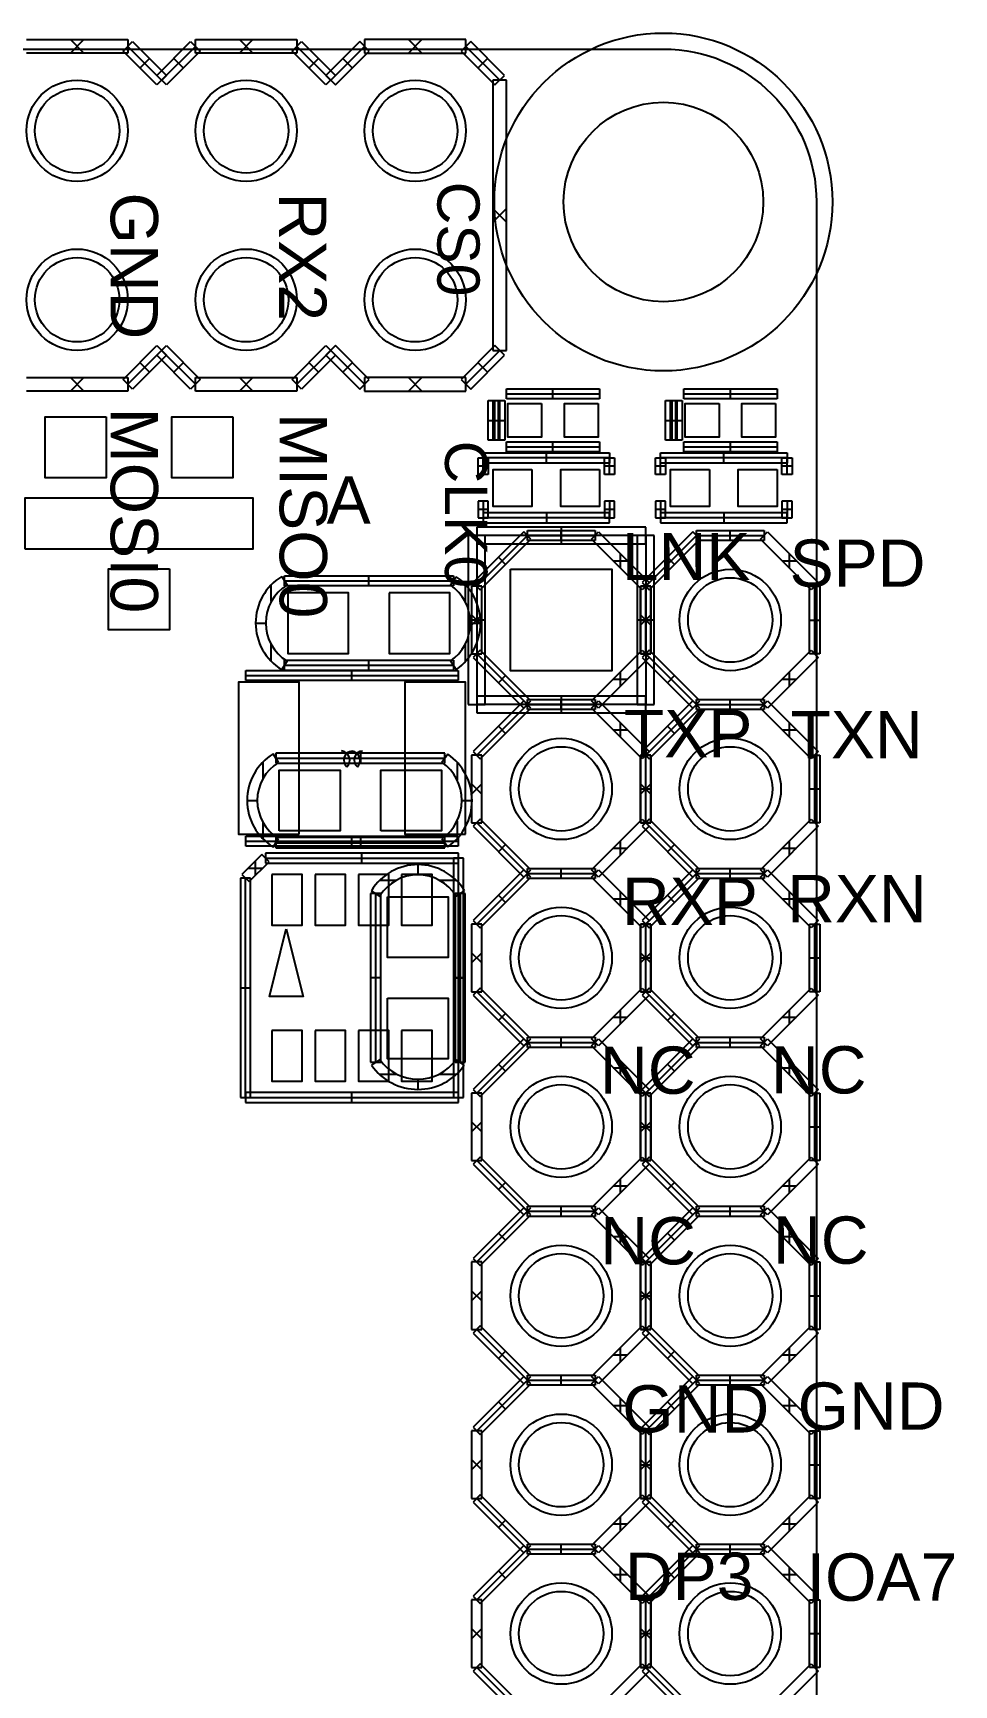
# Model space of a CAD drawing. Header units: millimetres. Extents: x -2.4 to 42.3, y -2.6 to 40.2.
# Drawn here: x 28.23 to 42.07, y 15.4 to 40.24 of the extents above; entities that cross this region are included whole.
import ezdxf

# ---------------------------------------------------------------- set-up
doc = ezdxf.new("R2010")
doc.units = ezdxf.units.MM
doc.header["$MEASUREMENT"] = 0
for name, color, linetype in [('BOT', 3, 'Continuous'), ('SILK-BOT', 6, 'Continuous'), ('SILK-TOP', 7, 'Continuous'), ('TOP', 255, 'Continuous')]:
    doc.layers.add(name, color=color, linetype=linetype)

msp = doc.modelspace()

# ---------------------------------------------------------------- linework, layer by layer
at = {"layer": 'BOT'}
for points in [[(35.403, 32.177), (36.927, 32.177), (36.927, 30.653), (35.403, 30.653), (35.403, 32.177)], [(32.055, 31.826), (32.055, 30.912), (32.969, 30.912), (32.969, 31.826), (32.055, 31.826)], [(33.579, 31.826), (33.579, 30.912), (34.493, 30.912), (34.493, 31.826), (33.579, 31.826)], [(32.227, 28.194), (32.227, 30.48), (31.313, 30.48), (31.313, 28.194), (32.227, 28.194)], [(34.727, 28.194), (34.727, 30.48), (33.813, 30.48), (33.813, 28.194), (34.727, 28.194)], [(31.816, 27.591), (31.816, 26.829), (32.274, 26.829), (32.274, 27.591), (31.816, 27.591)], [(32.466, 27.591), (32.466, 26.829), (32.924, 26.829), (32.924, 27.591), (32.466, 27.591)], [(33.116, 27.591), (33.116, 26.829), (33.574, 26.829), (33.574, 27.591), (33.116, 27.591)], [(33.766, 27.591), (33.766, 26.829), (34.224, 26.829), (34.224, 27.591), (33.766, 27.591)], [(31.816, 25.241), (31.816, 24.479), (32.274, 24.479), (32.274, 25.241), (31.816, 25.241)], [(32.466, 25.241), (32.466, 24.479), (32.924, 24.479), (32.924, 25.241), (32.466, 25.241)], [(33.116, 25.241), (33.116, 24.479), (33.574, 24.479), (33.574, 25.241), (33.116, 25.241)], [(33.766, 25.241), (33.766, 24.479), (34.224, 24.479), (34.224, 25.241), (33.766, 25.241)]]:
    msp.add_lwpolyline(points, dxfattribs=at)
for centre, radius in [((37.7, 37.7), 2.54), ((28.89, 38.77), 0.762), ((31.43, 38.77), 0.762), ((33.97, 38.77), 0.762), ((37.7, 37.7), 1.5), ((28.89, 36.23), 0.762), ((31.43, 36.23), 0.762), ((33.97, 36.23), 0.762), ((38.705, 31.415), 0.762), ((36.165, 28.875), 0.762), ((38.705, 28.875), 0.762), ((36.165, 26.335), 0.762), ((38.705, 26.335), 0.762), ((36.165, 23.795), 0.762), ((38.705, 23.795), 0.762), ((36.165, 21.255), 0.762), ((38.705, 21.255), 0.762), ((36.165, 18.715), 0.762), ((38.705, 18.715), 0.762), ((36.165, 16.175), 0.762), ((38.705, 16.175), 0.762)]:
    msp.add_circle(centre, radius, dxfattribs=at)
at = {"layer": 'SILK-BOT'}
for p, q in [((31.964, 32.069), (32.044, 31.939)), ((32.004, 32.08), (34.544, 32.08)), ((32.004, 31.928), (32.004, 32.08)), ((33.274, 31.928), (33.274, 32.08)), ((34.5, 31.942), (34.588, 32.066)), ((34.544, 32.08), (34.544, 31.928)), ((31.808, 31.692), (31.808, 31.945)), ((32.004, 32.004), (34.544, 32.004)), ((34.544, 31.928), (32.004, 31.928)), ((34.726, 31.68), (34.726, 31.946)), ((31.572, 31.369), (31.725, 31.369)), ((34.799, 31.369), (34.951, 31.369)), ((31.808, 30.793), (31.808, 31.046)), ((34.726, 30.792), (34.726, 31.058)), ((32.044, 30.799), (31.964, 30.669)), ((32.004, 30.81), (34.544, 30.81)), ((32.004, 30.658), (32.004, 30.81)), ((33.274, 30.658), (33.274, 30.81)), ((34.544, 30.81), (34.544, 30.658)), ((31.424, 30.657), (34.616, 30.657)), ((31.424, 30.507), (31.424, 30.657)), ((31.424, 30.582), (34.616, 30.582)), ((32.004, 30.734), (34.544, 30.734)), ((34.544, 30.658), (32.004, 30.658)), ((33.02, 30.507), (33.02, 30.657)), ((34.588, 30.672), (34.5, 30.796)), ((34.616, 30.657), (34.616, 30.507)), ((34.616, 30.507), (31.424, 30.507)), ((31.424, 28.167), (34.616, 28.167)), ((31.424, 28.017), (31.424, 28.167)), ((31.424, 28.092), (34.616, 28.092)), ((33.02, 28.017), (33.02, 28.167)), ((34.616, 28.167), (34.616, 28.017)), ((31.666, 27.889), (31.366, 27.589)), ((34.616, 28.017), (31.424, 28.017)), ((31.774, 27.781), (31.666, 27.889)), ((34.62, 27.911), (31.72, 27.911)), ((31.72, 27.911), (31.72, 27.759)), ((31.72, 27.835), (34.62, 27.835)), ((33.17, 27.759), (33.17, 27.911)), ((34.544, 27.835), (34.544, 24.235)), ((34.696, 27.835), (34.544, 27.835)), ((34.62, 27.759), (34.62, 27.911)), ((34.62, 24.235), (34.62, 27.835)), ((34.696, 24.235), (34.696, 27.835)), ((31.366, 27.589), (31.474, 27.481)), ((31.462, 27.685), (31.678, 27.685)), ((31.474, 27.481), (31.774, 27.781)), ((31.57, 27.577), (31.57, 27.793)), ((31.72, 27.759), (34.62, 27.759)), ((31.344, 27.535), (31.344, 24.235)), ((31.496, 27.535), (31.344, 27.535)), ((31.42, 24.235), (31.42, 27.535)), ((31.496, 24.235), (31.496, 27.535)), ((31.344, 25.885), (31.496, 25.885)), ((34.544, 26.035), (34.696, 26.035)), ((31.344, 24.235), (31.496, 24.235)), ((31.42, 24.311), (31.42, 24.159)), ((34.62, 24.311), (31.42, 24.311)), ((31.42, 24.235), (34.62, 24.235)), ((31.42, 24.159), (34.62, 24.159)), ((33.02, 24.159), (33.02, 24.311)), ((34.544, 24.235), (34.696, 24.235)), ((34.62, 24.159), (34.62, 24.311))]:
    msp.add_line(p, q, dxfattribs=at)
msp.add_lwpolyline([(32.033, 26.77), (32.287, 25.754), (31.779, 25.754), (32.033, 26.77)], dxfattribs=at)
for centre, radius, start, end in [((32.393, 31.369), 0.821, 121.5162, 238.4838), ((34.1, 31.369), 0.851, 304.977, 55.023), ((32.393, 31.369), 0.669, 121.5162, 238.4838), ((34.1, 31.369), 0.699, 304.977, 55.023), ((32.848, 29.308), 0.139, 313.3335, 84.1292), ((33.029, 29.309), 0.133, 91.6828, 230.2551), ((33.005, 29.307), 0.137, 314.6126, 81.5046), ((33.184, 29.311), 0.132, 91.654, 230.9056)]:
    msp.add_arc(centre, radius, start, end, dxfattribs=at)
at = {"layer": 'SILK-TOP'}
for p, q in [((28.128, 40.142), (29.652, 40.142)), ((28.992, 40.142), (28.788, 39.938)), ((28.992, 39.938), (28.788, 40.142)), ((29.58, 39.968), (29.724, 40.112)), ((29.652, 40.142), (29.652, 39.938)), ((30.16, 39.532), (29.652, 40.04)), ((29.724, 40.112), (30.232, 39.604)), ((30.088, 39.604), (30.596, 40.112)), ((30.668, 40.04), (30.16, 39.532)), ((30.596, 40.112), (30.74, 39.968)), ((30.668, 40.142), (32.192, 40.142)), ((30.668, 39.938), (30.668, 40.142)), ((31.532, 40.142), (31.328, 39.938)), ((31.532, 39.938), (31.328, 40.142)), ((32.12, 39.968), (32.264, 40.112)), ((32.192, 40.142), (32.192, 39.938)), ((32.7, 39.532), (32.192, 40.04)), ((32.264, 40.112), (32.772, 39.604)), ((33.136, 40.112), (32.628, 39.604)), ((32.7, 39.532), (33.208, 40.04)), ((33.28, 39.968), (33.136, 40.112)), ((34.732, 40.142), (33.208, 40.142)), ((33.208, 40.142), (33.208, 39.938)), ((33.868, 40.142), (34.072, 39.938)), ((33.868, 39.938), (34.072, 40.142)), ((34.804, 40.112), (34.66, 39.968)), ((34.732, 39.938), (34.732, 40.142)), ((34.732, 40.04), (35.24, 39.532)), ((35.312, 39.604), (34.804, 40.112)), ((29.652, 39.938), (28.128, 39.938)), ((30.088, 39.46), (29.58, 39.968)), ((29.978, 39.858), (29.834, 39.714)), ((30.74, 39.968), (30.232, 39.46)), ((30.486, 39.714), (30.342, 39.858)), ((32.192, 39.938), (30.668, 39.938)), ((32.628, 39.46), (32.12, 39.968)), ((32.518, 39.858), (32.374, 39.714)), ((32.772, 39.46), (33.28, 39.968)), ((32.882, 39.858), (33.026, 39.714)), ((33.208, 39.938), (34.732, 39.938)), ((34.66, 39.968), (35.168, 39.46)), ((34.914, 39.714), (35.058, 39.858)), ((30.232, 39.46), (30.088, 39.604)), ((30.232, 39.604), (30.088, 39.46)), ((32.628, 39.604), (32.772, 39.46)), ((32.772, 39.604), (32.628, 39.46)), ((35.138, 39.532), (35.138, 35.468)), ((35.342, 39.532), (35.138, 39.532)), ((35.168, 39.46), (35.312, 39.604)), ((35.342, 35.468), (35.342, 39.532)), ((35.138, 37.602), (35.342, 37.398)), ((35.138, 37.398), (35.342, 37.602)), ((29.58, 35.032), (30.088, 35.54)), ((30.088, 35.54), (30.232, 35.396)), ((30.088, 35.396), (30.232, 35.54)), ((30.232, 35.54), (30.74, 35.032)), ((32.12, 35.032), (32.628, 35.54)), ((32.628, 35.54), (32.772, 35.396)), ((32.772, 35.54), (32.628, 35.396)), ((33.28, 35.032), (32.772, 35.54)), ((35.168, 35.54), (34.66, 35.032)), ((35.312, 35.396), (35.168, 35.54)), ((29.652, 34.96), (30.16, 35.468)), ((30.232, 35.396), (29.724, 34.888)), ((29.834, 35.286), (29.978, 35.142)), ((30.596, 34.888), (30.088, 35.396)), ((30.16, 35.468), (30.668, 34.96)), ((30.342, 35.142), (30.486, 35.286)), ((32.192, 34.96), (32.7, 35.468)), ((32.772, 35.396), (32.264, 34.888)), ((32.374, 35.286), (32.518, 35.142)), ((32.628, 35.396), (33.136, 34.888)), ((32.7, 35.468), (33.208, 34.96)), ((32.882, 35.142), (33.026, 35.286)), ((34.732, 34.96), (35.24, 35.468)), ((34.804, 34.888), (35.312, 35.396)), ((34.914, 35.286), (35.058, 35.142)), ((35.138, 35.468), (35.342, 35.468)), ((28.128, 35.062), (29.652, 35.062)), ((28.788, 34.858), (28.992, 35.062)), ((28.788, 35.062), (28.992, 34.858)), ((29.724, 34.888), (29.58, 35.032)), ((29.652, 35.062), (29.652, 34.858)), ((30.74, 35.032), (30.596, 34.888)), ((30.668, 35.062), (32.192, 35.062)), ((30.668, 34.858), (30.668, 35.062)), ((31.328, 34.858), (31.532, 35.062)), ((31.328, 35.062), (31.532, 34.858)), ((32.264, 34.888), (32.12, 35.032)), ((32.192, 35.062), (32.192, 34.858)), ((33.136, 34.888), (33.28, 35.032)), ((33.208, 35.062), (33.208, 34.858)), ((34.732, 35.062), (33.208, 35.062)), ((33.868, 35.062), (34.072, 34.858)), ((33.868, 34.858), (34.072, 35.062)), ((34.66, 35.032), (34.804, 34.888)), ((34.732, 34.858), (34.732, 35.062)), ((29.652, 34.858), (28.128, 34.858)), ((32.192, 34.858), (30.668, 34.858)), ((33.208, 34.858), (34.732, 34.858)), ((35.341, 34.893), (36.741, 34.893)), ((35.341, 34.741), (35.341, 34.893)), ((35.341, 34.817), (36.741, 34.817)), ((36.041, 34.741), (36.041, 34.893)), ((36.741, 34.893), (36.741, 34.741)), ((38.008, 34.893), (39.408, 34.893)), ((38.008, 34.741), (38.008, 34.893)), ((38.008, 34.817), (39.408, 34.817)), ((38.708, 34.741), (38.708, 34.893)), ((39.408, 34.893), (39.408, 34.741)), ((35.065, 34.117), (35.065, 34.717)), ((35.065, 34.717), (35.217, 34.717)), ((35.141, 34.117), (35.141, 34.717)), ((35.165, 34.117), (35.165, 34.717)), ((35.165, 34.717), (35.317, 34.717)), ((35.217, 34.717), (35.217, 34.117)), ((35.241, 34.117), (35.241, 34.717)), ((35.317, 34.717), (35.317, 34.117)), ((36.741, 34.741), (35.341, 34.741)), ((37.732, 34.117), (37.732, 34.717)), ((37.732, 34.717), (37.884, 34.717)), ((37.808, 34.117), (37.808, 34.717)), ((37.832, 34.117), (37.832, 34.717)), ((37.832, 34.717), (37.984, 34.717)), ((37.884, 34.717), (37.884, 34.117)), ((37.908, 34.117), (37.908, 34.717)), ((37.984, 34.717), (37.984, 34.117)), ((39.408, 34.741), (38.008, 34.741)), ((35.065, 34.417), (35.217, 34.417)), ((35.165, 34.417), (35.317, 34.417)), ((37.732, 34.417), (37.884, 34.417)), ((37.832, 34.417), (37.984, 34.417)), ((35.217, 34.117), (35.065, 34.117)), ((35.317, 34.117), (35.165, 34.117)), ((35.341, 34.093), (36.741, 34.093)), ((35.341, 33.941), (35.341, 34.093)), ((36.041, 33.941), (36.041, 34.093)), ((36.741, 34.093), (36.741, 33.941)), ((37.884, 34.117), (37.732, 34.117)), ((37.984, 34.117), (37.832, 34.117)), ((38.008, 34.093), (39.408, 34.093)), ((38.008, 33.941), (38.008, 34.093)), ((38.708, 33.941), (38.708, 34.093)), ((39.408, 34.093), (39.408, 33.941)), ((34.915, 33.601), (34.915, 33.851)), ((34.915, 33.851), (35.067, 33.851)), ((34.991, 33.927), (36.891, 33.927)), ((34.991, 33.775), (34.991, 33.927)), ((34.991, 33.601), (34.991, 33.851)), ((36.891, 33.851), (34.991, 33.851)), ((35.067, 33.851), (35.067, 33.601)), ((35.341, 34.017), (36.741, 34.017)), ((36.741, 33.941), (35.341, 33.941)), ((35.941, 33.775), (35.941, 33.927)), ((36.815, 33.851), (36.967, 33.851)), ((36.815, 33.601), (36.815, 33.851)), ((36.891, 33.927), (36.891, 33.775)), ((36.891, 33.601), (36.891, 33.851)), ((36.967, 33.851), (36.967, 33.601)), ((37.582, 33.601), (37.582, 33.851)), ((37.582, 33.851), (37.734, 33.851)), ((37.658, 33.927), (39.558, 33.927)), ((37.658, 33.775), (37.658, 33.927)), ((37.658, 33.601), (37.658, 33.851)), ((39.558, 33.851), (37.658, 33.851)), ((37.734, 33.851), (37.734, 33.601)), ((38.008, 34.017), (39.408, 34.017)), ((39.408, 33.941), (38.008, 33.941)), ((38.608, 33.775), (38.608, 33.927)), ((39.482, 33.851), (39.634, 33.851)), ((39.482, 33.601), (39.482, 33.851)), ((39.558, 33.927), (39.558, 33.775)), ((39.558, 33.601), (39.558, 33.851)), ((39.634, 33.851), (39.634, 33.601)), ((35.067, 33.726), (34.915, 33.726)), ((35.067, 33.601), (34.915, 33.601)), ((36.891, 33.775), (34.991, 33.775)), ((36.967, 33.726), (36.815, 33.726)), ((36.967, 33.601), (36.815, 33.601)), ((37.734, 33.726), (37.582, 33.726)), ((37.734, 33.601), (37.582, 33.601)), ((39.558, 33.775), (37.658, 33.775)), ((39.634, 33.726), (39.482, 33.726)), ((39.634, 33.601), (39.482, 33.601)), ((34.915, 33.201), (34.915, 32.951)), ((35.067, 33.201), (34.915, 33.201)), ((35.067, 33.076), (34.915, 33.076)), ((34.991, 33.201), (34.991, 32.951)), ((35.067, 32.951), (35.067, 33.201)), ((36.815, 33.201), (36.815, 32.951)), ((36.967, 33.201), (36.815, 33.201)), ((36.967, 33.076), (36.815, 33.076)), ((36.891, 33.201), (36.891, 32.951)), ((36.967, 32.951), (36.967, 33.201)), ((37.582, 33.201), (37.582, 32.951)), ((37.734, 33.201), (37.582, 33.201)), ((37.734, 33.076), (37.582, 33.076)), ((37.658, 33.201), (37.658, 32.951)), ((37.734, 32.951), (37.734, 33.201)), ((39.482, 33.201), (39.482, 32.951)), ((39.634, 33.201), (39.482, 33.201)), ((39.634, 33.076), (39.482, 33.076)), ((39.558, 33.201), (39.558, 32.951)), ((39.634, 32.951), (39.634, 33.201)), ((37.435, 32.812), (34.895, 32.812)), ((34.895, 32.812), (34.895, 32.558)), ((34.915, 32.951), (35.067, 32.951)), ((34.991, 33.027), (34.991, 32.875)), ((36.891, 33.027), (34.991, 33.027)), ((36.891, 32.951), (34.991, 32.951)), ((34.991, 32.875), (36.891, 32.875)), ((35.941, 33.027), (35.941, 32.875)), ((36.165, 32.812), (36.165, 32.558)), ((36.815, 32.951), (36.967, 32.951)), ((36.891, 32.875), (36.891, 33.027)), ((37.435, 32.558), (37.435, 32.812)), ((37.582, 32.951), (37.734, 32.951)), ((37.658, 33.027), (37.658, 32.875)), ((39.558, 33.027), (37.658, 33.027)), ((39.558, 32.951), (37.658, 32.951)), ((37.658, 32.875), (39.558, 32.875)), ((38.608, 33.027), (38.608, 32.875)), ((39.482, 32.951), (39.634, 32.951)), ((39.558, 32.875), (39.558, 33.027)), ((34.768, 32.685), (34.768, 30.145)), ((35.022, 32.685), (34.768, 32.685)), ((35.603, 32.739), (34.841, 31.977)), ((34.895, 31.923), (35.657, 32.685)), ((37.435, 32.685), (34.895, 32.685)), ((34.895, 32.685), (34.895, 30.145)), ((34.895, 32.558), (37.435, 32.558)), ((34.948, 31.869), (35.71, 32.631)), ((35.022, 30.145), (35.022, 32.685)), ((35.71, 32.631), (35.603, 32.739)), ((35.657, 32.761), (36.673, 32.761)), ((35.657, 32.609), (35.657, 32.761)), ((35.657, 32.685), (36.673, 32.685)), ((36.673, 32.609), (35.657, 32.609)), ((36.165, 32.609), (36.165, 32.761)), ((36.619, 32.631), (36.726, 32.739)), ((37.381, 31.869), (36.619, 32.631)), ((36.673, 32.761), (36.673, 32.609)), ((36.726, 32.739), (37.488, 31.977)), ((37.308, 32.685), (37.308, 30.145)), ((37.562, 32.685), (37.308, 32.685)), ((38.143, 32.739), (37.381, 31.977)), ((37.435, 32.685), (37.435, 30.145)), ((37.435, 31.923), (38.197, 32.685)), ((37.488, 31.869), (38.25, 32.631)), ((37.562, 30.145), (37.562, 32.685)), ((38.25, 32.631), (38.143, 32.739)), ((38.197, 32.761), (39.213, 32.761)), ((38.197, 32.609), (38.197, 32.761)), ((38.197, 32.685), (39.213, 32.685)), ((39.213, 32.609), (38.197, 32.609)), ((38.705, 32.609), (38.705, 32.761)), ((39.159, 32.631), (39.266, 32.739)), ((39.921, 31.869), (39.159, 32.631)), ((39.213, 32.761), (39.213, 32.609)), ((39.266, 32.739), (40.028, 31.977)), ((35.329, 32.25), (35.222, 32.358)), ((36.946, 32.304), (37.161, 32.304)), ((37.054, 32.196), (37.054, 32.412)), ((37.869, 32.25), (37.762, 32.358)), ((39.486, 32.304), (39.701, 32.304)), ((39.594, 32.196), (39.594, 32.412)), ((34.818, 31.923), (34.818, 30.907)), ((34.971, 31.923), (34.818, 31.923)), ((34.841, 31.977), (34.948, 31.869)), ((34.971, 30.907), (34.971, 31.923)), ((37.358, 31.923), (37.511, 31.923)), ((37.358, 30.907), (37.358, 31.923)), ((37.358, 31.923), (37.358, 30.907)), ((37.511, 31.923), (37.358, 31.923)), ((37.488, 31.977), (37.381, 31.869)), ((37.381, 31.977), (37.488, 31.869)), ((37.435, 30.907), (37.435, 31.923)), ((37.511, 31.923), (37.511, 30.907)), ((37.511, 30.907), (37.511, 31.923)), ((39.898, 31.923), (40.051, 31.923)), ((39.898, 30.907), (39.898, 31.923)), ((40.028, 31.977), (39.921, 31.869)), ((39.975, 30.907), (39.975, 31.923)), ((40.051, 31.923), (40.051, 30.907)), ((35.022, 31.415), (34.768, 31.415)), ((34.818, 31.339), (34.971, 31.491)), ((34.971, 31.339), (34.818, 31.491)), ((37.562, 31.415), (37.308, 31.415)), ((37.358, 31.339), (37.511, 31.491)), ((37.511, 31.339), (37.358, 31.491)), ((37.358, 31.415), (37.511, 31.415)), ((39.898, 31.415), (40.051, 31.415)), ((34.818, 30.907), (34.971, 30.907)), ((34.948, 30.961), (34.841, 30.853)), ((34.841, 30.853), (35.603, 30.091)), ((35.657, 30.145), (34.895, 30.907)), ((35.71, 30.199), (34.948, 30.961)), ((36.619, 30.199), (37.381, 30.961)), ((37.488, 30.853), (36.726, 30.091)), ((37.511, 30.907), (37.358, 30.907)), ((37.358, 30.907), (37.511, 30.907)), ((37.381, 30.961), (37.488, 30.853)), ((37.488, 30.961), (37.381, 30.853)), ((37.381, 30.853), (38.143, 30.091)), ((38.197, 30.145), (37.435, 30.907)), ((38.25, 30.199), (37.488, 30.961)), ((39.159, 30.199), (39.921, 30.961)), ((40.028, 30.853), (39.266, 30.091)), ((40.051, 30.907), (39.898, 30.907)), ((39.921, 30.961), (40.028, 30.853)), ((35.222, 30.472), (35.329, 30.58)), ((37.054, 30.418), (37.054, 30.634)), ((37.762, 30.472), (37.869, 30.58)), ((39.594, 30.418), (39.594, 30.634)), ((36.946, 30.526), (37.161, 30.526)), ((39.486, 30.526), (39.701, 30.526)), ((34.768, 30.145), (35.022, 30.145)), ((35.603, 30.199), (34.841, 29.437)), ((34.895, 30.272), (34.895, 30.018)), ((37.435, 30.272), (34.895, 30.272)), ((34.895, 29.383), (35.657, 30.145)), ((37.435, 30.145), (34.895, 30.145)), ((34.948, 29.329), (35.71, 30.091)), ((35.71, 30.091), (35.603, 30.199)), ((35.603, 30.091), (35.71, 30.199)), ((35.657, 30.221), (36.673, 30.221)), ((35.657, 30.069), (35.657, 30.221)), ((35.657, 30.221), (36.673, 30.221)), ((35.657, 30.069), (35.657, 30.221)), ((35.657, 30.145), (36.673, 30.145)), ((35.657, 30.145), (36.673, 30.145)), ((36.673, 30.069), (35.657, 30.069)), ((36.673, 30.069), (35.657, 30.069)), ((36.165, 30.272), (36.165, 30.018)), ((36.165, 30.069), (36.165, 30.221)), ((36.165, 30.069), (36.165, 30.221)), ((36.619, 30.091), (36.726, 30.199)), ((36.726, 30.091), (36.619, 30.199)), ((37.381, 29.329), (36.619, 30.091)), ((36.673, 30.221), (36.673, 30.069)), ((36.673, 30.221), (36.673, 30.069)), ((36.726, 30.199), (37.488, 29.437)), ((37.308, 30.145), (37.562, 30.145)), ((38.143, 30.199), (37.381, 29.437)), ((37.435, 30.018), (37.435, 30.272)), ((37.435, 29.383), (38.197, 30.145)), ((37.488, 29.329), (38.25, 30.091)), ((38.25, 30.091), (38.143, 30.199)), ((38.143, 30.091), (38.25, 30.199)), ((38.197, 30.221), (39.213, 30.221)), ((38.197, 30.069), (38.197, 30.221)), ((38.197, 30.221), (39.213, 30.221)), ((38.197, 30.069), (38.197, 30.221)), ((38.197, 30.145), (39.213, 30.145)), ((38.197, 30.145), (39.213, 30.145)), ((39.213, 30.069), (38.197, 30.069)), ((39.213, 30.069), (38.197, 30.069)), ((38.705, 30.069), (38.705, 30.221)), ((38.705, 30.069), (38.705, 30.221)), ((39.159, 30.091), (39.266, 30.199)), ((39.266, 30.091), (39.159, 30.199)), ((39.921, 29.329), (39.159, 30.091)), ((39.213, 30.221), (39.213, 30.069)), ((39.213, 30.221), (39.213, 30.069)), ((39.266, 30.199), (40.028, 29.437)), ((34.895, 30.018), (37.435, 30.018)), ((35.329, 29.71), (35.222, 29.818)), ((37.054, 29.656), (37.054, 29.872)), ((37.869, 29.71), (37.762, 29.818)), ((39.594, 29.656), (39.594, 29.872)), ((36.946, 29.764), (37.161, 29.764)), ((39.486, 29.764), (39.701, 29.764)), ((31.917, 29.272), (31.837, 29.402)), ((34.417, 29.413), (31.877, 29.413)), ((31.877, 29.413), (31.877, 29.261)), ((31.877, 29.337), (34.417, 29.337)), ((33.147, 29.413), (33.147, 29.261)), ((34.461, 29.399), (34.373, 29.275)), ((34.417, 29.261), (34.417, 29.413)), ((34.818, 29.383), (34.818, 28.367)), ((34.971, 29.383), (34.818, 29.383)), ((34.841, 29.437), (34.948, 29.329)), ((34.971, 28.367), (34.971, 29.383)), ((37.358, 29.383), (37.511, 29.383)), ((37.358, 28.367), (37.358, 29.383)), ((37.358, 29.383), (37.358, 28.367)), ((37.511, 29.383), (37.358, 29.383)), ((37.488, 29.437), (37.381, 29.329)), ((37.381, 29.437), (37.488, 29.329)), ((37.435, 28.367), (37.435, 29.383)), ((37.511, 29.383), (37.511, 28.367)), ((37.511, 28.367), (37.511, 29.383)), ((39.898, 29.383), (40.051, 29.383)), ((39.898, 28.367), (39.898, 29.383)), ((40.028, 29.437), (39.921, 29.329)), ((39.975, 28.367), (39.975, 29.383)), ((40.051, 29.383), (40.051, 28.367)), ((31.681, 29.278), (31.681, 29.025)), ((31.877, 29.261), (34.417, 29.261)), ((34.599, 29.279), (34.599, 29.013)), ((34.818, 28.799), (34.971, 28.951)), ((34.971, 28.799), (34.818, 28.951)), ((37.358, 28.799), (37.511, 28.951)), ((37.511, 28.799), (37.358, 28.951)), ((37.358, 28.875), (37.511, 28.875)), ((39.898, 28.875), (40.051, 28.875)), ((31.445, 28.702), (31.598, 28.702)), ((34.672, 28.702), (34.824, 28.702)), ((31.681, 28.379), (31.681, 28.126)), ((34.599, 28.391), (34.599, 28.125)), ((34.818, 28.367), (34.971, 28.367)), ((34.948, 28.421), (34.841, 28.313)), ((35.657, 27.605), (34.895, 28.367)), ((35.71, 27.659), (34.948, 28.421)), ((36.619, 27.659), (37.381, 28.421)), ((37.511, 28.367), (37.358, 28.367)), ((37.358, 28.367), (37.511, 28.367)), ((37.381, 28.421), (37.488, 28.313)), ((37.488, 28.421), (37.381, 28.313)), ((38.197, 27.605), (37.435, 28.367)), ((38.25, 27.659), (37.488, 28.421)), ((39.159, 27.659), (39.921, 28.421)), ((40.051, 28.367), (39.898, 28.367)), ((39.921, 28.421), (40.028, 28.313)), ((31.837, 28.002), (31.917, 28.132)), ((31.877, 28.143), (31.877, 27.991)), ((34.417, 28.143), (31.877, 28.143)), ((31.877, 28.067), (34.417, 28.067)), ((33.147, 28.143), (33.147, 27.991)), ((34.373, 28.129), (34.461, 28.005)), ((34.417, 27.991), (34.417, 28.143)), ((34.841, 28.313), (35.603, 27.551)), ((37.488, 28.313), (36.726, 27.551)), ((37.054, 27.878), (37.054, 28.094)), ((37.381, 28.313), (38.143, 27.551)), ((40.028, 28.313), (39.266, 27.551)), ((39.594, 27.878), (39.594, 28.094)), ((31.877, 27.991), (34.417, 27.991)), ((35.222, 27.932), (35.329, 28.04)), ((36.946, 27.986), (37.161, 27.986)), ((37.762, 27.932), (37.869, 28.04)), ((39.486, 27.986), (39.701, 27.986)), ((34.011, 27.737), (34.011, 27.584)), ((35.603, 27.659), (34.841, 26.897)), ((34.895, 26.843), (35.657, 27.605)), ((35.71, 27.551), (35.603, 27.659)), ((35.603, 27.551), (35.71, 27.659)), ((35.657, 27.681), (36.673, 27.681)), ((35.657, 27.529), (35.657, 27.681)), ((35.657, 27.681), (36.673, 27.681)), ((35.657, 27.529), (35.657, 27.681)), ((35.657, 27.605), (36.673, 27.605)), ((35.657, 27.605), (36.673, 27.605)), ((36.165, 27.529), (36.165, 27.681)), ((36.165, 27.529), (36.165, 27.681)), ((36.619, 27.551), (36.726, 27.659)), ((36.726, 27.551), (36.619, 27.659)), ((36.673, 27.681), (36.673, 27.529)), ((36.673, 27.681), (36.673, 27.529)), ((36.726, 27.659), (37.488, 26.897)), ((38.143, 27.659), (37.381, 26.897)), ((37.435, 26.843), (38.197, 27.605)), ((38.25, 27.551), (38.143, 27.659)), ((38.143, 27.551), (38.25, 27.659)), ((38.197, 27.681), (39.213, 27.681)), ((38.197, 27.529), (38.197, 27.681)), ((38.197, 27.681), (39.213, 27.681)), ((38.197, 27.529), (38.197, 27.681)), ((38.197, 27.605), (39.213, 27.605)), ((38.197, 27.605), (39.213, 27.605)), ((38.705, 27.529), (38.705, 27.681)), ((38.705, 27.529), (38.705, 27.681)), ((39.159, 27.551), (39.266, 27.659)), ((39.266, 27.551), (39.159, 27.659)), ((39.213, 27.681), (39.213, 27.529)), ((39.213, 27.681), (39.213, 27.529)), ((39.266, 27.659), (40.028, 26.897)), ((33.311, 27.345), (33.441, 27.265)), ((33.687, 27.501), (33.435, 27.501)), ((34.586, 27.501), (34.334, 27.501)), ((34.581, 27.265), (34.711, 27.345)), ((34.948, 26.789), (35.71, 27.551)), ((36.673, 27.529), (35.657, 27.529)), ((36.673, 27.529), (35.657, 27.529)), ((37.381, 26.789), (36.619, 27.551)), ((37.054, 27.116), (37.054, 27.332)), ((37.488, 26.789), (38.25, 27.551)), ((39.213, 27.529), (38.197, 27.529)), ((39.213, 27.529), (38.197, 27.529)), ((39.921, 26.789), (39.159, 27.551)), ((39.594, 27.116), (39.594, 27.332)), ((33.299, 27.305), (33.299, 24.765)), ((33.452, 27.305), (33.299, 27.305)), ((33.376, 27.305), (33.376, 24.765)), ((33.452, 24.765), (33.452, 27.305)), ((34.569, 27.305), (34.569, 24.765)), ((34.722, 27.305), (34.569, 27.305)), ((34.646, 27.305), (34.646, 24.765)), ((34.722, 24.765), (34.722, 27.305)), ((35.329, 27.17), (35.222, 27.278)), ((36.946, 27.224), (37.161, 27.224)), ((37.869, 27.17), (37.762, 27.278)), ((39.486, 27.224), (39.701, 27.224)), ((34.818, 26.843), (34.818, 25.827)), ((34.971, 26.843), (34.818, 26.843)), ((34.841, 26.897), (34.948, 26.789)), ((34.971, 25.827), (34.971, 26.843)), ((37.358, 26.843), (37.511, 26.843)), ((37.358, 25.827), (37.358, 26.843)), ((37.358, 26.843), (37.358, 25.827)), ((37.511, 26.843), (37.358, 26.843)), ((37.488, 26.897), (37.381, 26.789)), ((37.381, 26.897), (37.488, 26.789)), ((37.435, 25.827), (37.435, 26.843)), ((37.511, 26.843), (37.511, 25.827)), ((37.511, 25.827), (37.511, 26.843)), ((39.898, 26.843), (40.051, 26.843)), ((39.898, 25.827), (39.898, 26.843)), ((40.028, 26.897), (39.921, 26.789)), ((39.975, 25.827), (39.975, 26.843)), ((40.051, 26.843), (40.051, 25.827)), ((34.818, 26.259), (34.971, 26.411)), ((34.971, 26.259), (34.818, 26.411)), ((37.358, 26.259), (37.511, 26.411)), ((37.511, 26.259), (37.358, 26.411)), ((37.358, 26.335), (37.511, 26.335)), ((39.898, 26.335), (40.051, 26.335)), ((33.452, 26.035), (33.299, 26.035)), ((34.722, 26.035), (34.569, 26.035)), ((34.948, 25.881), (34.841, 25.773)), ((35.71, 25.119), (34.948, 25.881)), ((36.619, 25.119), (37.381, 25.881)), ((37.381, 25.881), (37.488, 25.773)), ((37.488, 25.881), (37.381, 25.773)), ((38.25, 25.119), (37.488, 25.881)), ((39.159, 25.119), (39.921, 25.881)), ((39.921, 25.881), (40.028, 25.773)), ((34.818, 25.827), (34.971, 25.827)), ((34.841, 25.773), (35.603, 25.011)), ((35.657, 25.065), (34.895, 25.827)), ((37.488, 25.773), (36.726, 25.011)), ((37.511, 25.827), (37.358, 25.827)), ((37.358, 25.827), (37.511, 25.827)), ((37.381, 25.773), (38.143, 25.011)), ((38.197, 25.065), (37.435, 25.827)), ((40.028, 25.773), (39.266, 25.011)), ((40.051, 25.827), (39.898, 25.827)), ((35.222, 25.392), (35.329, 25.5)), ((36.946, 25.446), (37.161, 25.446)), ((37.054, 25.338), (37.054, 25.554)), ((37.762, 25.392), (37.869, 25.5)), ((39.486, 25.446), (39.701, 25.446)), ((39.594, 25.338), (39.594, 25.554)), ((35.603, 25.119), (34.841, 24.357)), ((35.71, 25.011), (35.603, 25.119)), ((35.603, 25.011), (35.71, 25.119)), ((35.657, 25.141), (36.673, 25.141)), ((35.657, 24.989), (35.657, 25.141)), ((35.657, 25.141), (36.673, 25.141)), ((35.657, 24.989), (35.657, 25.141)), ((36.165, 24.989), (36.165, 25.141)), ((36.165, 24.989), (36.165, 25.141)), ((36.619, 25.011), (36.726, 25.119)), ((36.726, 25.011), (36.619, 25.119)), ((36.673, 25.141), (36.673, 24.989)), ((36.673, 25.141), (36.673, 24.989)), ((36.726, 25.119), (37.488, 24.357)), ((38.143, 25.119), (37.381, 24.357)), ((38.25, 25.011), (38.143, 25.119)), ((38.143, 25.011), (38.25, 25.119)), ((38.197, 25.141), (39.213, 25.141)), ((38.197, 24.989), (38.197, 25.141)), ((38.197, 25.141), (39.213, 25.141)), ((38.197, 24.989), (38.197, 25.141)), ((38.705, 24.989), (38.705, 25.141)), ((38.705, 24.989), (38.705, 25.141)), ((39.159, 25.011), (39.266, 25.119)), ((39.266, 25.011), (39.159, 25.119)), ((39.213, 25.141), (39.213, 24.989)), ((39.213, 25.141), (39.213, 24.989)), ((39.266, 25.119), (40.028, 24.357)), ((34.895, 24.303), (35.657, 25.065)), ((34.948, 24.249), (35.71, 25.011)), ((35.657, 25.065), (36.673, 25.065)), ((35.657, 25.065), (36.673, 25.065)), ((36.673, 24.989), (35.657, 24.989)), ((36.673, 24.989), (35.657, 24.989)), ((37.381, 24.249), (36.619, 25.011)), ((37.435, 24.303), (38.197, 25.065)), ((37.488, 24.249), (38.25, 25.011)), ((38.197, 25.065), (39.213, 25.065)), ((38.197, 25.065), (39.213, 25.065)), ((39.213, 24.989), (38.197, 24.989)), ((39.213, 24.989), (38.197, 24.989)), ((39.921, 24.249), (39.159, 25.011)), ((33.299, 24.765), (33.452, 24.765)), ((33.438, 24.809), (33.313, 24.721)), ((34.569, 24.765), (34.722, 24.765)), ((34.708, 24.721), (34.583, 24.809)), ((35.329, 24.63), (35.222, 24.738)), ((36.946, 24.684), (37.161, 24.684)), ((37.054, 24.576), (37.054, 24.792)), ((37.869, 24.63), (37.762, 24.738)), ((39.486, 24.684), (39.701, 24.684)), ((39.594, 24.576), (39.594, 24.792)), ((33.7, 24.583), (33.434, 24.583)), ((34.011, 24.51), (34.011, 24.358)), ((34.587, 24.583), (34.321, 24.583)), ((34.841, 24.357), (34.948, 24.249)), ((37.488, 24.357), (37.381, 24.249)), ((37.381, 24.357), (37.488, 24.249)), ((40.028, 24.357), (39.921, 24.249)), ((34.818, 24.303), (34.818, 23.287)), ((34.971, 24.303), (34.818, 24.303)), ((34.971, 23.287), (34.971, 24.303)), ((37.358, 24.303), (37.511, 24.303)), ((37.358, 23.287), (37.358, 24.303)), ((37.358, 24.303), (37.358, 23.287)), ((37.511, 24.303), (37.358, 24.303)), ((37.435, 23.287), (37.435, 24.303)), ((37.511, 24.303), (37.511, 23.287)), ((37.511, 23.287), (37.511, 24.303)), ((39.898, 24.303), (40.051, 24.303)), ((39.898, 23.287), (39.898, 24.303)), ((39.975, 23.287), (39.975, 24.303)), ((40.051, 24.303), (40.051, 23.287)), ((34.818, 23.719), (34.971, 23.871)), ((34.971, 23.719), (34.818, 23.871)), ((37.358, 23.719), (37.511, 23.871)), ((37.511, 23.719), (37.358, 23.871)), ((37.358, 23.795), (37.511, 23.795)), ((39.898, 23.795), (40.051, 23.795)), ((34.818, 23.287), (34.971, 23.287)), ((34.948, 23.341), (34.841, 23.233)), ((34.841, 23.233), (35.603, 22.471)), ((35.657, 22.525), (34.895, 23.287)), ((35.71, 22.579), (34.948, 23.341)), ((36.619, 22.579), (37.381, 23.341)), ((37.488, 23.233), (36.726, 22.471)), ((37.511, 23.287), (37.358, 23.287)), ((37.358, 23.287), (37.511, 23.287)), ((37.381, 23.341), (37.488, 23.233)), ((37.488, 23.341), (37.381, 23.233)), ((37.381, 23.233), (38.143, 22.471)), ((38.197, 22.525), (37.435, 23.287)), ((38.25, 22.579), (37.488, 23.341)), ((39.159, 22.579), (39.921, 23.341)), ((40.028, 23.233), (39.266, 22.471)), ((40.051, 23.287), (39.898, 23.287)), ((39.921, 23.341), (40.028, 23.233)), ((35.222, 22.852), (35.329, 22.96)), ((36.946, 22.906), (37.161, 22.906)), ((37.054, 22.798), (37.054, 23.014)), ((37.762, 22.852), (37.869, 22.96)), ((39.486, 22.906), (39.701, 22.906)), ((39.594, 22.798), (39.594, 23.014)), ((35.657, 22.601), (36.673, 22.601)), ((35.657, 22.449), (35.657, 22.601)), ((35.657, 22.601), (36.673, 22.601)), ((35.657, 22.449), (35.657, 22.601)), ((35.657, 22.601), (36.673, 22.601)), ((35.657, 22.449), (35.657, 22.601)), ((36.165, 22.449), (36.165, 22.601)), ((36.165, 22.449), (36.165, 22.601)), ((36.165, 22.449), (36.165, 22.601)), ((36.673, 22.601), (36.673, 22.449)), ((36.673, 22.601), (36.673, 22.449)), ((36.673, 22.601), (36.673, 22.449)), ((38.197, 22.601), (39.213, 22.601)), ((38.197, 22.449), (38.197, 22.601)), ((38.197, 22.601), (39.213, 22.601)), ((38.197, 22.449), (38.197, 22.601)), ((38.197, 22.601), (39.213, 22.601)), ((38.197, 22.449), (38.197, 22.601)), ((38.705, 22.449), (38.705, 22.601)), ((38.705, 22.449), (38.705, 22.601)), ((38.705, 22.449), (38.705, 22.601)), ((39.213, 22.601), (39.213, 22.449)), ((39.213, 22.601), (39.213, 22.449)), ((39.213, 22.601), (39.213, 22.449)), ((35.603, 22.579), (34.841, 21.817)), ((34.895, 21.763), (35.657, 22.525)), ((34.948, 21.709), (35.71, 22.471)), ((35.603, 22.471), (35.71, 22.579)), ((35.71, 22.471), (35.603, 22.579)), ((35.657, 22.525), (36.673, 22.525)), ((35.657, 22.525), (36.673, 22.525)), ((35.657, 22.525), (36.673, 22.525)), ((36.673, 22.449), (35.657, 22.449)), ((36.673, 22.449), (35.657, 22.449)), ((36.673, 22.449), (35.657, 22.449)), ((36.726, 22.471), (36.619, 22.579)), ((36.619, 22.471), (36.726, 22.579)), ((37.381, 21.709), (36.619, 22.471)), ((36.726, 22.579), (37.488, 21.817)), ((38.143, 22.579), (37.381, 21.817)), ((37.435, 21.763), (38.197, 22.525)), ((37.488, 21.709), (38.25, 22.471)), ((38.25, 22.471), (38.143, 22.579)), ((38.143, 22.471), (38.25, 22.579)), ((38.197, 22.525), (39.213, 22.525)), ((38.197, 22.525), (39.213, 22.525)), ((38.197, 22.525), (39.213, 22.525)), ((39.213, 22.449), (38.197, 22.449)), ((39.213, 22.449), (38.197, 22.449)), ((39.213, 22.449), (38.197, 22.449)), ((39.159, 22.471), (39.266, 22.579)), ((39.266, 22.471), (39.159, 22.579)), ((39.921, 21.709), (39.159, 22.471)), ((39.266, 22.579), (40.028, 21.817)), ((35.329, 22.09), (35.222, 22.198)), ((36.946, 22.144), (37.161, 22.144)), ((37.054, 22.036), (37.054, 22.252)), ((37.869, 22.09), (37.762, 22.198)), ((39.486, 22.144), (39.701, 22.144)), ((39.594, 22.036), (39.594, 22.252)), ((34.818, 21.763), (34.818, 20.747)), ((34.971, 21.763), (34.818, 21.763)), ((34.841, 21.817), (34.948, 21.709)), ((34.971, 20.747), (34.971, 21.763)), ((37.358, 21.763), (37.511, 21.763)), ((37.358, 20.747), (37.358, 21.763)), ((37.358, 21.763), (37.358, 20.747)), ((37.511, 21.763), (37.358, 21.763)), ((37.488, 21.817), (37.381, 21.709)), ((37.381, 21.817), (37.488, 21.709)), ((37.435, 20.747), (37.435, 21.763)), ((37.511, 21.763), (37.511, 20.747)), ((37.511, 20.747), (37.511, 21.763)), ((39.898, 21.763), (40.051, 21.763)), ((39.898, 20.747), (39.898, 21.763)), ((40.028, 21.817), (39.921, 21.709)), ((39.975, 20.747), (39.975, 21.763)), ((40.051, 21.763), (40.051, 20.747)), ((34.818, 21.179), (34.971, 21.331)), ((34.971, 21.179), (34.818, 21.331)), ((37.358, 21.179), (37.511, 21.331)), ((37.511, 21.179), (37.358, 21.331)), ((37.358, 21.255), (37.511, 21.255)), ((39.898, 21.255), (40.051, 21.255)), ((34.818, 20.747), (34.971, 20.747)), ((34.948, 20.801), (34.841, 20.693)), ((34.841, 20.693), (35.603, 19.931)), ((35.657, 19.985), (34.895, 20.747)), ((35.71, 20.039), (34.948, 20.801)), ((36.619, 20.039), (37.381, 20.801)), ((37.488, 20.693), (36.726, 19.931)), ((37.511, 20.747), (37.358, 20.747)), ((37.358, 20.747), (37.511, 20.747)), ((37.381, 20.801), (37.488, 20.693)), ((37.488, 20.801), (37.381, 20.693)), ((37.381, 20.693), (38.143, 19.931)), ((38.197, 19.985), (37.435, 20.747)), ((38.25, 20.039), (37.488, 20.801)), ((39.159, 20.039), (39.921, 20.801)), ((40.028, 20.693), (39.266, 19.931)), ((40.051, 20.747), (39.898, 20.747)), ((39.921, 20.801), (40.028, 20.693)), ((35.222, 20.312), (35.329, 20.42)), ((36.946, 20.366), (37.161, 20.366)), ((37.054, 20.258), (37.054, 20.474)), ((37.762, 20.312), (37.869, 20.42)), ((39.486, 20.366), (39.701, 20.366)), ((39.594, 20.258), (39.594, 20.474)), ((35.603, 20.039), (34.841, 19.277)), ((34.895, 19.223), (35.657, 19.985)), ((34.948, 19.169), (35.71, 19.931)), ((35.71, 19.931), (35.603, 20.039)), ((35.603, 19.931), (35.71, 20.039)), ((35.657, 20.061), (36.673, 20.061)), ((35.657, 19.909), (35.657, 20.061)), ((35.657, 20.061), (36.673, 20.061)), ((35.657, 19.909), (35.657, 20.061)), ((35.657, 19.985), (36.673, 19.985)), ((35.657, 19.985), (36.673, 19.985)), ((36.673, 19.909), (35.657, 19.909)), ((36.673, 19.909), (35.657, 19.909)), ((36.165, 19.909), (36.165, 20.061)), ((36.165, 19.909), (36.165, 20.061)), ((36.619, 19.931), (36.726, 20.039)), ((36.726, 19.931), (36.619, 20.039)), ((37.381, 19.169), (36.619, 19.931)), ((36.673, 20.061), (36.673, 19.909)), ((36.673, 20.061), (36.673, 19.909)), ((36.726, 20.039), (37.488, 19.277)), ((38.143, 20.039), (37.381, 19.277)), ((37.435, 19.223), (38.197, 19.985)), ((37.488, 19.169), (38.25, 19.931)), ((38.25, 19.931), (38.143, 20.039)), ((38.143, 19.931), (38.25, 20.039)), ((38.197, 20.061), (39.213, 20.061)), ((38.197, 19.909), (38.197, 20.061)), ((38.197, 20.061), (39.213, 20.061)), ((38.197, 19.909), (38.197, 20.061)), ((38.197, 19.985), (39.213, 19.985)), ((38.197, 19.985), (39.213, 19.985)), ((39.213, 19.909), (38.197, 19.909)), ((39.213, 19.909), (38.197, 19.909)), ((38.705, 19.909), (38.705, 20.061)), ((38.705, 19.909), (38.705, 20.061)), ((39.159, 19.931), (39.266, 20.039)), ((39.266, 19.931), (39.159, 20.039)), ((39.921, 19.169), (39.159, 19.931)), ((39.213, 20.061), (39.213, 19.909)), ((39.213, 20.061), (39.213, 19.909)), ((39.266, 20.039), (40.028, 19.277)), ((35.329, 19.55), (35.222, 19.658)), ((37.054, 19.496), (37.054, 19.712)), ((37.869, 19.55), (37.762, 19.658)), ((39.594, 19.496), (39.594, 19.712)), ((36.946, 19.604), (37.161, 19.604)), ((39.486, 19.604), (39.701, 19.604)), ((34.818, 19.223), (34.818, 18.207)), ((34.971, 19.223), (34.818, 19.223)), ((34.841, 19.277), (34.948, 19.169)), ((34.971, 18.207), (34.971, 19.223)), ((37.358, 19.223), (37.511, 19.223)), ((37.358, 18.207), (37.358, 19.223)), ((37.358, 19.223), (37.358, 18.207)), ((37.511, 19.223), (37.358, 19.223)), ((37.488, 19.277), (37.381, 19.169)), ((37.381, 19.277), (37.488, 19.169)), ((37.435, 18.207), (37.435, 19.223)), ((37.511, 19.223), (37.511, 18.207)), ((37.511, 18.207), (37.511, 19.223)), ((39.898, 19.223), (40.051, 19.223)), ((39.898, 18.207), (39.898, 19.223)), ((40.028, 19.277), (39.921, 19.169)), ((39.975, 18.207), (39.975, 19.223)), ((40.051, 19.223), (40.051, 18.207)), ((34.818, 18.639), (34.971, 18.791)), ((34.971, 18.639), (34.818, 18.791)), ((37.358, 18.639), (37.511, 18.791)), ((37.511, 18.639), (37.358, 18.791)), ((37.358, 18.715), (37.511, 18.715)), ((39.898, 18.715), (40.051, 18.715)), ((34.818, 18.207), (34.971, 18.207)), ((34.948, 18.261), (34.841, 18.153)), ((34.841, 18.153), (35.603, 17.391)), ((35.657, 17.445), (34.895, 18.207)), ((35.71, 17.499), (34.948, 18.261)), ((36.619, 17.499), (37.381, 18.261)), ((37.488, 18.153), (36.726, 17.391)), ((37.511, 18.207), (37.358, 18.207)), ((37.358, 18.207), (37.511, 18.207)), ((37.381, 18.261), (37.488, 18.153)), ((37.488, 18.261), (37.381, 18.153)), ((37.381, 18.153), (38.143, 17.391)), ((38.197, 17.445), (37.435, 18.207)), ((38.25, 17.499), (37.488, 18.261)), ((39.159, 17.499), (39.921, 18.261)), ((40.028, 18.153), (39.266, 17.391)), ((40.051, 18.207), (39.898, 18.207)), ((39.921, 18.261), (40.028, 18.153)), ((37.054, 17.718), (37.054, 17.934)), ((39.594, 17.718), (39.594, 17.934)), ((35.222, 17.772), (35.329, 17.88)), ((36.946, 17.826), (37.161, 17.826)), ((37.762, 17.772), (37.869, 17.88)), ((39.486, 17.826), (39.701, 17.826)), ((35.603, 17.499), (34.841, 16.737)), ((34.895, 16.683), (35.657, 17.445)), ((34.948, 16.629), (35.71, 17.391)), ((35.603, 17.391), (35.71, 17.499)), ((35.71, 17.391), (35.603, 17.499)), ((35.657, 17.521), (36.673, 17.521)), ((35.657, 17.369), (35.657, 17.521)), ((35.657, 17.521), (36.673, 17.521)), ((35.657, 17.369), (35.657, 17.521)), ((35.657, 17.445), (36.673, 17.445)), ((35.657, 17.445), (36.673, 17.445)), ((36.165, 17.369), (36.165, 17.521)), ((36.165, 17.369), (36.165, 17.521)), ((36.726, 17.391), (36.619, 17.499)), ((36.619, 17.391), (36.726, 17.499)), ((37.381, 16.629), (36.619, 17.391)), ((36.673, 17.521), (36.673, 17.369)), ((36.673, 17.521), (36.673, 17.369)), ((36.726, 17.499), (37.488, 16.737)), ((38.143, 17.499), (37.381, 16.737)), ((37.435, 16.683), (38.197, 17.445)), ((37.488, 16.629), (38.25, 17.391)), ((38.25, 17.391), (38.143, 17.499)), ((38.143, 17.391), (38.25, 17.499)), ((38.197, 17.521), (39.213, 17.521)), ((38.197, 17.369), (38.197, 17.521)), ((38.197, 17.521), (39.213, 17.521)), ((38.197, 17.369), (38.197, 17.521)), ((38.197, 17.445), (39.213, 17.445)), ((38.197, 17.445), (39.213, 17.445)), ((38.705, 17.369), (38.705, 17.521)), ((38.705, 17.369), (38.705, 17.521)), ((39.159, 17.391), (39.266, 17.499)), ((39.266, 17.391), (39.159, 17.499)), ((39.921, 16.629), (39.159, 17.391)), ((39.213, 17.521), (39.213, 17.369)), ((39.213, 17.521), (39.213, 17.369)), ((39.266, 17.499), (40.028, 16.737)), ((36.673, 17.369), (35.657, 17.369)), ((36.673, 17.369), (35.657, 17.369)), ((37.054, 16.956), (37.054, 17.172)), ((39.213, 17.369), (38.197, 17.369)), ((39.213, 17.369), (38.197, 17.369)), ((39.594, 16.956), (39.594, 17.172)), ((35.329, 17.01), (35.222, 17.118)), ((36.946, 17.064), (37.161, 17.064)), ((37.869, 17.01), (37.762, 17.118)), ((39.486, 17.064), (39.701, 17.064)), ((34.818, 16.683), (34.818, 15.667)), ((34.971, 16.683), (34.818, 16.683)), ((34.841, 16.737), (34.948, 16.629)), ((34.971, 15.667), (34.971, 16.683)), ((37.358, 16.683), (37.511, 16.683)), ((37.358, 15.667), (37.358, 16.683)), ((37.358, 16.683), (37.358, 15.667)), ((37.511, 16.683), (37.358, 16.683)), ((37.488, 16.737), (37.381, 16.629)), ((37.381, 16.737), (37.488, 16.629)), ((37.435, 15.667), (37.435, 16.683)), ((37.511, 16.683), (37.511, 15.667)), ((37.511, 15.667), (37.511, 16.683)), ((39.898, 16.683), (40.051, 16.683)), ((39.898, 15.667), (39.898, 16.683)), ((40.028, 16.737), (39.921, 16.629)), ((39.975, 15.667), (39.975, 16.683)), ((40.051, 16.683), (40.051, 15.667)), ((34.818, 16.099), (34.971, 16.251)), ((34.971, 16.099), (34.818, 16.251)), ((37.358, 16.099), (37.511, 16.251)), ((37.511, 16.099), (37.358, 16.251)), ((37.358, 16.175), (37.511, 16.175)), ((39.898, 16.175), (40.051, 16.175)), ((34.818, 15.667), (34.971, 15.667)), ((34.948, 15.721), (34.841, 15.613)), ((35.657, 14.905), (34.895, 15.667)), ((35.71, 14.959), (34.948, 15.721)), ((36.619, 14.959), (37.381, 15.721)), ((37.511, 15.667), (37.358, 15.667)), ((37.358, 15.667), (37.511, 15.667)), ((37.381, 15.721), (37.488, 15.613)), ((37.488, 15.721), (37.381, 15.613)), ((38.197, 14.905), (37.435, 15.667)), ((38.25, 14.959), (37.488, 15.721)), ((39.159, 14.959), (39.921, 15.721)), ((40.051, 15.667), (39.898, 15.667)), ((39.921, 15.721), (40.028, 15.613)), ((34.841, 15.613), (35.603, 14.851)), ((37.488, 15.613), (36.726, 14.851)), ((37.381, 15.613), (38.143, 14.851)), ((40.028, 15.613), (39.266, 14.851))]:
    msp.add_line(p, q, dxfattribs=at)
msp.add_lwpolyline([(28.105, 32.487), (31.534, 32.487), (31.534, 33.249), (28.105, 33.249), (28.105, 32.487)], dxfattribs=at)
for centre, radius, start, end in [((32.266, 28.702), 0.821, 121.5167, 238.4833), ((33.973, 28.702), 0.851, 304.9766, 55.0234), ((32.266, 28.702), 0.669, 121.5167, 238.4833), ((33.973, 28.702), 0.699, 304.9766, 55.0234), ((34.011, 26.916), 0.821, 31.5169, 148.4831), ((34.011, 26.916), 0.669, 31.5169, 148.4831), ((34.011, 25.209), 0.851, 214.9764, 325.0236), ((34.011, 25.209), 0.699, 214.9764, 325.0236)]:
    msp.add_arc(centre, radius, start, end, dxfattribs=at)
at = {"layer": 'TOP'}
msp.add_lwpolyline([(0, 2.3), (0, 37.7, -0.414213), (2.3, 40), (37.7, 40, -0.414213), (40, 37.7), (40, 2.3, -0.414213), (37.7, 0), (2.3, 0, -0.414212), (0, 2.3)], format="xyb", dxfattribs=at)
for points in [[(35.87, 34.671), (35.87, 34.163), (35.362, 34.163), (35.362, 34.671), (35.87, 34.671)], [(36.72, 34.671), (36.72, 34.163), (36.212, 34.163), (36.212, 34.671), (36.72, 34.671)], [(38.537, 34.671), (38.537, 34.163), (38.029, 34.163), (38.029, 34.671), (38.537, 34.671)], [(39.387, 34.671), (39.387, 34.163), (38.879, 34.163), (38.879, 34.671), (39.387, 34.671)], [(29.324, 34.468), (29.324, 33.553), (28.41, 33.553), (28.41, 34.468), (29.324, 34.468)], [(31.229, 34.468), (31.229, 33.553), (30.315, 33.553), (30.315, 34.468), (31.229, 34.468)], [(35.725, 33.68), (35.725, 33.122), (35.141, 33.122), (35.141, 33.68), (35.725, 33.68)], [(36.741, 33.68), (36.741, 33.122), (36.157, 33.122), (36.157, 33.68), (36.741, 33.68)], [(38.392, 33.68), (38.392, 33.122), (37.808, 33.122), (37.808, 33.68), (38.392, 33.68)], [(39.408, 33.68), (39.408, 33.122), (38.824, 33.122), (38.824, 33.68), (39.408, 33.68)], [(30.277, 32.182), (30.277, 31.267), (29.362, 31.267), (29.362, 32.182), (30.277, 32.182)], [(35.403, 32.177), (36.927, 32.177), (36.927, 30.653), (35.403, 30.653), (35.403, 32.177)], [(31.928, 28.245), (31.928, 29.159), (32.842, 29.159), (32.842, 28.245), (31.928, 28.245)], [(33.452, 28.245), (33.452, 29.159), (34.366, 29.159), (34.366, 28.245), (33.452, 28.245)], [(33.553, 27.254), (34.468, 27.254), (34.468, 26.34), (33.553, 26.34), (33.553, 27.254)], [(33.553, 25.73), (34.468, 25.73), (34.468, 24.816), (33.553, 24.816), (33.553, 25.73)]]:
    msp.add_lwpolyline(points, dxfattribs=at)
for centre, radius in [((37.7, 37.7), 2.54), ((28.89, 38.77), 0.635), ((31.43, 38.77), 0.635), ((33.97, 38.77), 0.635), ((37.7, 37.7), 1.5), ((28.89, 36.23), 0.635), ((31.43, 36.23), 0.635), ((33.97, 36.23), 0.635), ((38.705, 31.415), 0.635), ((36.165, 28.875), 0.635), ((38.705, 28.875), 0.635), ((36.165, 26.335), 0.635), ((38.705, 26.335), 0.635), ((36.165, 23.795), 0.635), ((38.705, 23.795), 0.635), ((36.165, 21.255), 0.635), ((38.705, 21.255), 0.635), ((36.165, 18.715), 0.635), ((38.705, 18.715), 0.635), ((36.165, 16.175), 0.635), ((38.705, 16.175), 0.635)]:
    msp.add_circle(centre, radius, dxfattribs=at)

# ---------------------------------------------------------------- texts
at = {"layer": 'SILK-BOT', "attachment_point": 7, "rotation": 270, "line_spacing_factor": 0.963855}
for s, insert, char_height, width in [('\\fArial;GND', (29.384, 37.843), 0.7112, 2.81053), ('\\fArial;RX2', (31.924, 37.843), 0.7112, 2.49348), ('\\fArial;CS0', (34.294, 38.005), 0.635, 2.2684), ('\\fArial;MOSI0', (29.384, 34.608), 0.7112, 3.67168), ('\\fArial;MISO0', (31.924, 34.531), 0.7112, 3.67168), ('\\fArial;CLK0', (34.409, 34.112), 0.635, 2.75804)]:
    msp.add_mtext(s, dxfattribs=dict(at, insert=insert, char_height=char_height, width=width))
at = {"layer": 'SILK-BOT', "char_height": 0.7112, "attachment_point": 7, "line_spacing_factor": 0.963855}
for s, insert, width in [('\\fArial;A', (32.639, 32.864), 1.3667), ('\\fArial;LNK', (37.076, 32.014), 2.55775), ('\\fArial;SPD', (39.596, 31.904), 2.64344), ('\\fArial;TXP', (37.106, 29.352), 2.55347), ('\\fArial;TXN', (39.611, 29.334), 2.57489), ('\\fArial;RXN', (39.56, 26.87), 2.63058), ('\\fArial;RXP', (37.078, 26.83), 2.60916), ('\\fArial;NC', (36.748, 24.281), 2.01792), ('\\fArial;NC', (39.318, 24.286), 2.01792), ('\\fArial;NC', (36.753, 21.716), 2.01792), ('\\fArial;NC', (39.348, 21.726), 2.01792), ('\\fArial;GND', (37.083, 19.189), 2.81053), ('\\fArial;GND', (39.718, 19.23), 2.81053), ('\\fArial;DP3', (37.122, 16.672), 2.50634), ('\\fArial;IOA7', (39.853, 16.659), 2.82766)]:
    msp.add_mtext(s, dxfattribs=dict(at, insert=insert, width=width))

doc.saveas('drawing.dxf')
